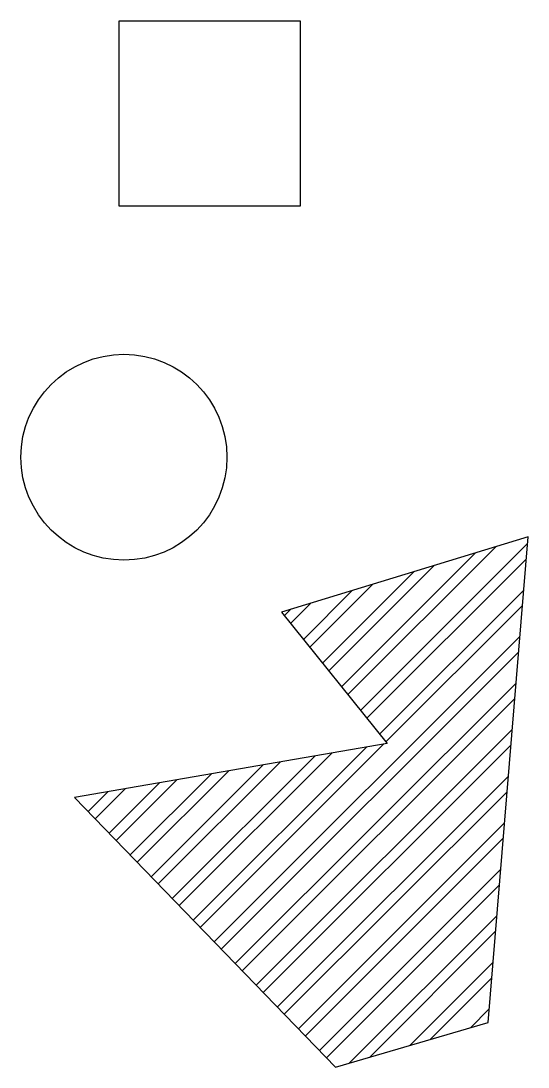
# Paper-space layout 'Sheet' of a CAD drawing. Header units: inches. Extents: x 15.1 to 21.4, y 2.1 to 15.1.
import ezdxf

# ---------------------------------------------------------------- set-up
doc = ezdxf.new("R2010")
doc.units = ezdxf.units.IN
doc.header["$MEASUREMENT"] = 0

psp = doc.layouts.new('Sheet')

# ---------------------------------------------------------------- hatches: boundary and pattern name
h = psp.add_hatch()
h.set_pattern_fill('ANSI32', color=256)
h.paths.add_polyline_path([(21.367, 8.714), (18.307, 7.782), (19.619, 6.151), (15.742, 5.481), (18.977, 2.132), (20.872, 2.685)])

# ---------------------------------------------------------------- linework, layer by layer
psp.add_lwpolyline([(16.296, 15.122), (18.54, 15.122), (18.54, 12.821), (16.296, 12.821)], close=True)
psp.add_lwpolyline([(19.619, 6.151), (15.742, 5.481), (18.977, 2.132), (20.872, 2.685), (21.367, 8.714), (18.307, 7.782), (19.619, 6.151)])
psp.add_circle((16.354, 9.704), 1.278)

doc.saveas('drawing.dxf')
